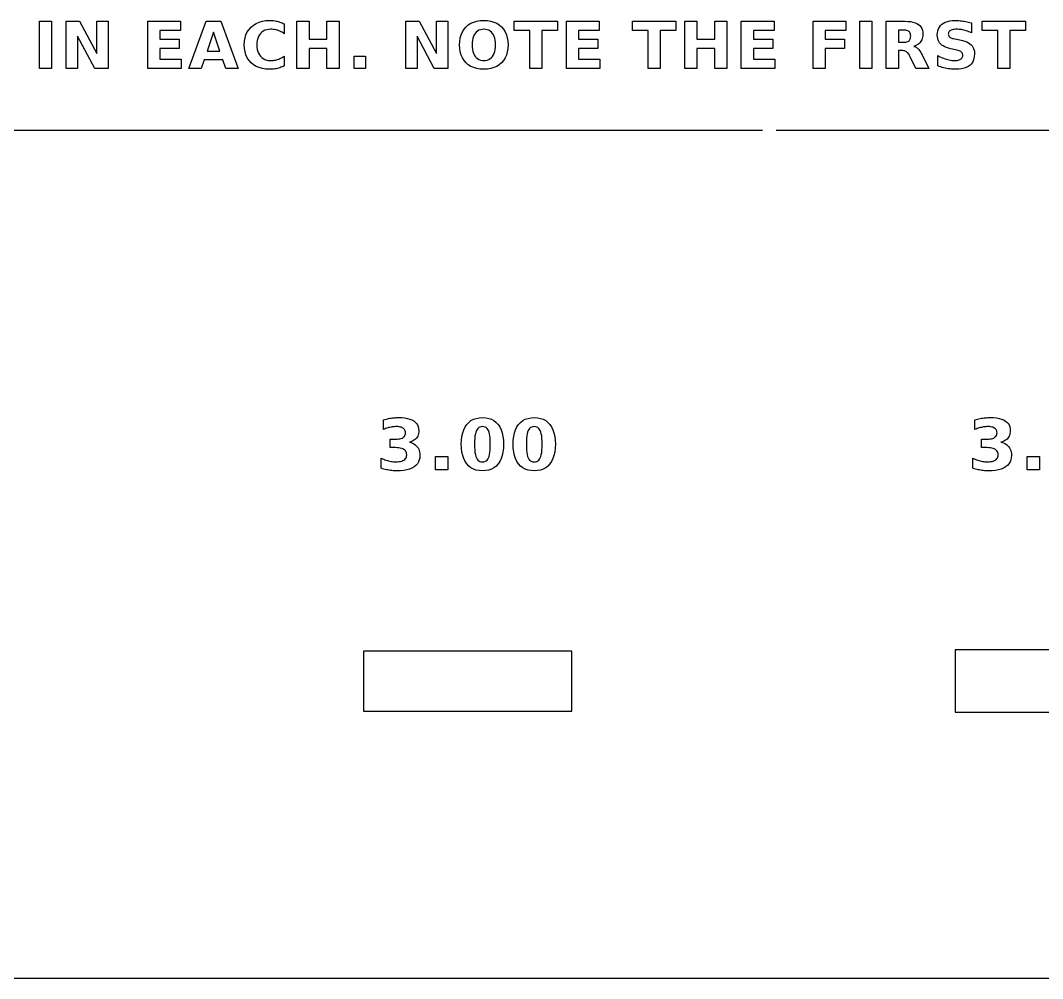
# Model space of a CAD drawing. Header units: millimetres. Extents: x 10 to 256, y 12 to 289.
# Drawn here: x 64.83 to 113.21, y 159.93 to 205.27 of the extents above; entities that cross this region are included whole.
import ezdxf

# ---------------------------------------------------------------- set-up
doc = ezdxf.new("R2010")
doc.units = ezdxf.units.MM
doc.layers.add('CUT', color=1, linetype='CONTINUOUS')
doc.layers.add('ENGRAVE', color=5, linetype='CONTINUOUS')

msp = doc.modelspace()

# ---------------------------------------------------------------- linework, layer by layer
at = {"layer": 'CUT', "color": 1}
for points in [[(11.925, 161.75), (11.925, 200.075), (99.95, 200.075)], [(100.6, 200.075), (162.075, 200.075), (162.075, 159.925), (137.85, 159.925)], [(137.2, 159.925), (11.925, 159.925), (11.925, 161.1)]]:
    msp.add_lwpolyline(points, dxfattribs=at)
for points in [[(81.075, 172.575), (90.925, 172.575), (90.925, 175.425), (81.075, 175.425), (81.075, 172.575)], [(109.075, 175.475), (109.075, 172.525), (118.925, 172.525), (118.925, 175.475), (109.075, 175.475)]]:
    msp.add_lwpolyline(points, close=True, dxfattribs=at)
at = {"layer": 'ENGRAVE', "color": 5}
for points in [[(66.3077, 203), (65.7333, 203), (65.7333, 205.2275), (66.3077, 205.2275), (66.3077, 203)], [(68.9887, 203), (68.3471, 203), (67.537, 204.5278), (67.537, 203), (66.9924, 203), (66.9924, 205.2275), (67.634, 205.2275), (68.4441, 203.6997), (68.4441, 205.2275), (68.9887, 205.2275), (68.9887, 203)], [(72.3498, 203.9444), (71.4323, 203.9444), (71.4323, 203.4342), (72.4409, 203.4342), (72.4409, 203), (70.8579, 203), (70.8579, 205.2275), (72.408, 205.2275), (72.408, 204.7933), (71.4323, 204.7933), (71.4323, 204.3786), (72.3498, 204.3786), (72.3498, 203.9444)], [(74.5593, 203), (74.4191, 203.4058), (73.5209, 203.4058), (73.3792, 203), (72.8018, 203), (73.6269, 205.2275), (74.3117, 205.2275), (75.1367, 203), (74.5593, 203)], [(76.9911, 202.9985), (76.9335, 202.9857), (76.8751, 202.9753), (76.8158, 202.9672), (76.7557, 202.9614), (76.6948, 202.9579), (76.6331, 202.9567), (76.454, 202.9654), (76.2877, 202.9913), (76.1344, 203.0345), (75.9938, 203.095), (75.8661, 203.1728), (75.7513, 203.2678), (75.6519, 203.3777), (75.5706, 203.4998), (75.5074, 203.6343), (75.4622, 203.781), (75.4351, 203.9401), (75.4261, 204.1115), (75.4351, 204.2834), (75.4622, 204.4428), (75.5074, 204.5899), (75.5706, 204.7246), (75.6519, 204.8468), (75.7513, 204.9567), (75.8661, 205.0518), (75.9938, 205.1295), (76.1344, 205.19), (76.2877, 205.2332), (76.454, 205.2592), (76.6331, 205.2678), (76.6948, 205.2666), (76.7557, 205.2632), (76.8158, 205.2574), (76.8751, 205.2492), (76.9335, 205.2388), (76.9911, 205.226), (77.0479, 205.211), (77.104, 205.1937), (77.1593, 205.1742), (77.2139, 205.1524), (77.2678, 205.1284), (77.3209, 205.1022), (77.3209, 204.6412), (77.2678, 204.6759), (77.2149, 204.7073), (77.1623, 204.7355), (77.11, 204.7605), (77.0579, 204.7823), (77.006, 204.8008), (76.9539, 204.8163), (76.9008, 204.829), (76.8468, 204.8389), (76.7919, 204.8459), (76.736, 204.8501), (76.6793, 204.8515), (76.5805, 204.8461), (76.489, 204.8297), (76.4048, 204.8023), (76.3279, 204.764), (76.2582, 204.7148), (76.1959, 204.6546), (76.1421, 204.5848), (76.0981, 204.5067), (76.0639, 204.4204), (76.0394, 204.3257), (76.0247, 204.2228), (76.0199, 204.1115), (76.0247, 204.0007), (76.0394, 203.8982), (76.0639, 203.8038), (76.0981, 203.7176), (76.1421, 203.6397), (76.1959, 203.5699), (76.2582, 203.5098), (76.3279, 203.4605), (76.4048, 203.4222), (76.489, 203.3949), (76.5805, 203.3785), (76.6793, 203.373), (76.736, 203.3744), (76.7919, 203.3786), (76.8468, 203.3857), (76.9008, 203.3955), (76.9539, 203.4082), (77.006, 203.4237), (77.0579, 203.4422), (77.11, 203.464), (77.1623, 203.489), (77.2149, 203.5172), (77.2678, 203.5487), (77.3209, 203.5834), (77.3209, 203.1223), (77.2678, 203.0961), (77.2139, 203.0721), (77.1593, 203.0504), (77.104, 203.0308), (77.0479, 203.0136), (76.9911, 202.9985)], [(79.9153, 203), (79.3409, 203), (79.3409, 203.9444), (78.4934, 203.9444), (78.4934, 203), (77.919, 203), (77.919, 205.2275), (78.4934, 205.2275), (78.4934, 204.3786), (79.3409, 204.3786), (79.3409, 205.2275), (79.9153, 205.2275), (79.9153, 203)], [(84.4222, 203), (83.612, 204.5278), (83.612, 203), (83.0674, 203), (83.0674, 205.2275), (83.709, 205.2275), (84.5191, 203.6997), (84.5191, 205.2275), (85.0637, 205.2275), (85.0637, 203), (84.4222, 203)], [(87.6059, 204.9604), (87.6989, 204.8515), (87.775, 204.7295), (87.8342, 204.5945), (87.8764, 204.4465), (87.9018, 204.2855), (87.9103, 204.1115), (87.9018, 203.938), (87.8764, 203.7773), (87.8342, 203.6296), (87.775, 203.4948), (87.6989, 203.373), (87.6059, 203.2641), (87.498, 203.1702), (87.3771, 203.0933), (87.2434, 203.0336), (87.0966, 202.9909), (86.937, 202.9653), (86.7644, 202.9567), (86.5923, 202.9653), (86.433, 202.9909), (86.2864, 203.0336), (86.1527, 203.0933), (86.0318, 203.1702), (85.9237, 203.2641), (85.8305, 203.373), (85.7542, 203.4948), (85.6949, 203.6296), (85.6525, 203.7773), (85.6271, 203.938), (85.6186, 204.1115), (85.6271, 204.2855), (85.6525, 204.4465), (85.6949, 204.5945), (85.7542, 204.7295), (85.8305, 204.8515), (85.9237, 204.9604), (86.0318, 205.0544), (86.1527, 205.1312), (86.2864, 205.191), (86.433, 205.2336), (86.5923, 205.2593), (86.7644, 205.2678), (86.937, 205.2593), (87.0966, 205.2336), (87.2434, 205.191), (87.3771, 205.1312), (87.498, 205.0544), (87.6059, 204.9604)], [(88.9411, 204.7933), (88.2011, 204.7933), (88.2011, 205.2275), (90.254, 205.2275), (90.254, 204.7933), (89.5155, 204.7933), (89.5155, 203), (88.9411, 203), (88.9411, 204.7933)], [(92.1651, 203.9444), (91.2476, 203.9444), (91.2476, 203.4342), (92.2561, 203.4342), (92.2561, 203), (90.6732, 203), (90.6732, 205.2275), (92.2233, 205.2275), (92.2233, 204.7933), (91.2476, 204.7933), (91.2476, 204.3786), (92.1651, 204.3786), (92.1651, 203.9444)], [(94.5431, 203), (94.5431, 204.7933), (93.8031, 204.7933), (93.8031, 205.2275), (95.856, 205.2275), (95.856, 204.7933), (95.1175, 204.7933), (95.1175, 203), (94.5431, 203)], [(98.2714, 203), (97.697, 203), (97.697, 203.9444), (96.8496, 203.9444), (96.8496, 203), (96.2751, 203), (96.2751, 205.2275), (96.8496, 205.2275), (96.8496, 204.3786), (97.697, 204.3786), (97.697, 205.2275), (98.2714, 205.2275), (98.2714, 203)], [(100.4466, 203.9444), (99.529, 203.9444), (99.529, 203.4342), (100.5376, 203.4342), (100.5376, 203), (98.9546, 203), (98.9546, 205.2275), (100.5048, 205.2275), (100.5048, 204.7933), (99.529, 204.7933), (99.529, 204.3786), (100.4466, 204.3786), (100.4466, 203.9444)], [(103.8421, 203.9444), (102.9245, 203.9444), (102.9245, 203), (102.3501, 203), (102.3501, 205.2275), (103.9002, 205.2275), (103.9002, 204.7933), (102.9245, 204.7933), (102.9245, 204.3786), (103.8421, 204.3786), (103.8421, 203.9444)], [(105.134, 203), (104.5596, 203), (104.5596, 205.2275), (105.134, 205.2275), (105.134, 203)], [(107.0773, 205.1906), (107.1784, 205.1619), (107.2663, 205.1249), (107.3412, 205.0798), (107.4039, 205.0258), (107.4552, 204.9623), (107.4951, 204.8892), (107.5236, 204.8066), (107.5407, 204.7145), (107.5464, 204.6128), (107.5434, 204.5414), (107.5345, 204.4744), (107.5197, 204.4118), (107.499, 204.3535), (107.4723, 204.2997), (107.4397, 204.2503), (107.4011, 204.2051), (107.3566, 204.1641), (107.306, 204.1272), (107.2494, 204.0944), (107.1868, 204.0658), (107.1182, 204.0414), (107.1568, 204.0306), (107.194, 204.0159), (107.2299, 203.9976), (107.2644, 203.9754), (107.2975, 203.9495), (107.3293, 203.9198), (107.3604, 203.8855), (107.3917, 203.8458), (107.4231, 203.8006), (107.4546, 203.75), (107.4863, 203.694), (107.518, 203.6326), (107.8299, 203), (107.2182, 203), (106.9466, 203.5535), (106.9192, 203.6063), (106.8917, 203.6532), (106.864, 203.6941), (106.8362, 203.7292), (106.8083, 203.7585), (106.7803, 203.7818), (106.7506, 203.8005), (106.7178, 203.8158), (106.682, 203.8277), (106.643, 203.8362), (106.6009, 203.8413), (106.5557, 203.843), (106.3931, 203.843), (106.3931, 203), (105.8187, 203), (105.8187, 205.2275), (106.696, 205.2275), (106.8361, 205.2234), (106.9633, 205.2111), (107.0773, 205.1906)], [(109.5443, 204.7947), (109.4858, 204.8098), (109.4282, 204.8225), (109.3716, 204.833), (109.3161, 204.8411), (109.2617, 204.8469), (109.2084, 204.8504), (109.1561, 204.8515), (109.0905, 204.85), (109.0308, 204.8452), (108.9771, 204.8374), (108.9293, 204.8263), (108.8875, 204.8122), (108.8517, 204.7948), (108.8217, 204.7742), (108.797, 204.7501), (108.7779, 204.7225), (108.7642, 204.6914), (108.756, 204.6568), (108.7533, 204.6188), (108.7551, 204.59), (108.7606, 204.5635), (108.7699, 204.5392), (108.7828, 204.517), (108.7994, 204.497), (108.8197, 204.4793), (108.8448, 204.463), (108.8759, 204.4475), (108.9131, 204.4329), (108.9563, 204.4189), (109.0054, 204.4058), (109.0606, 204.3935), (109.3053, 204.3443), (109.4232, 204.3172), (109.5291, 204.2859), (109.6231, 204.2503), (109.7051, 204.2103), (109.7753, 204.1661), (109.8335, 204.1175), (109.8813, 204.0632), (109.9205, 204.0018), (109.951, 203.9332), (109.9727, 203.8576), (109.9858, 203.7747), (109.9901, 203.6848), (109.984, 203.5672), (109.9658, 203.4601), (109.9355, 203.3635), (109.893, 203.2773), (109.8383, 203.2017), (109.7715, 203.1365), (109.6923, 203.0816), (109.6002, 203.0366), (109.4953, 203.0017), (109.3777, 202.9767), (109.2472, 202.9617), (109.1039, 202.9567), (109.0332, 202.9579), (108.9625, 202.9612), (108.8917, 202.9668), (108.8207, 202.9746), (108.7497, 202.9847), (108.6787, 202.997), (108.6076, 203.0115), (108.5364, 203.0282), (108.4653, 203.047), (108.3942, 203.068), (108.3231, 203.0911), (108.252, 203.1164), (108.252, 203.6013), (108.3227, 203.565), (108.3926, 203.5319), (108.4618, 203.5019), (108.5301, 203.4749), (108.5977, 203.4511), (108.6645, 203.4304), (108.7305, 203.4129), (108.7957, 203.3985), (108.8601, 203.3874), (108.9238, 203.3794), (108.9866, 203.3746), (109.0487, 203.373), (109.1089, 203.3747), (109.1642, 203.38), (109.2147, 203.3887), (109.2602, 203.4008), (109.3009, 203.4165), (109.3366, 203.4357), (109.3672, 203.458), (109.3922, 203.4834), (109.4116, 203.5117), (109.4255, 203.5431), (109.4338, 203.5774), (109.4366, 203.6147), (109.4347, 203.6482), (109.4291, 203.679), (109.4196, 203.7072), (109.4064, 203.7327), (109.3895, 203.7556), (109.3687, 203.7758), (109.3423, 203.7944), (109.3085, 203.8123), (109.2671, 203.8295), (109.2182, 203.8461), (109.1618, 203.862), (109.0979, 203.8773), (108.8756, 203.9265), (108.7692, 203.9527), (108.6728, 203.9837), (108.5864, 204.0194), (108.5099, 204.0598), (108.4435, 204.1049), (108.387, 204.1548), (108.3398, 204.21), (108.3012, 204.2713), (108.2712, 204.3387), (108.2497, 204.4121), (108.2369, 204.4915), (108.2326, 204.577), (108.2385, 204.6836), (108.2564, 204.7817), (108.2863, 204.8713), (108.3281, 204.9523), (108.3818, 205.0248), (108.4474, 205.0888), (108.5243, 205.1435), (108.6115, 205.1882), (108.7093, 205.223), (108.8174, 205.2479), (108.936, 205.2628), (109.0651, 205.2678), (109.1266, 205.267), (109.1886, 205.2647), (109.2512, 205.2609), (109.3144, 205.2555), (109.3782, 205.2486), (109.4426, 205.2402), (109.5076, 205.2302), (109.5734, 205.2187), (109.6399, 205.2057), (109.7071, 205.1911), (109.7751, 205.175), (109.8439, 205.1574), (109.8439, 204.6859), (109.783, 204.7122), (109.7226, 204.7362), (109.6626, 204.7579), (109.6032, 204.7774), (109.5443, 204.7947)], [(111.0911, 204.7933), (110.3511, 204.7933), (110.3511, 205.2275), (112.404, 205.2275), (112.404, 204.7933), (111.6655, 204.7933), (111.6655, 203), (111.0911, 203), (111.0911, 204.7933)], [(74.2744, 203.8191), (73.97, 204.7053), (73.6642, 203.8191), (74.2744, 203.8191)], [(86.3571, 204.6576), (86.3129, 204.5885), (86.2767, 204.5107), (86.2486, 204.4241), (86.2285, 204.3287), (86.2164, 204.2245), (86.2124, 204.1115), (86.2164, 203.999), (86.2285, 203.8952), (86.2486, 203.8001), (86.2767, 203.7137), (86.3129, 203.636), (86.3571, 203.5669), (86.4086, 203.5077), (86.4667, 203.4592), (86.5313, 203.4215), (86.6025, 203.3945), (86.6802, 203.3784), (86.7644, 203.373), (86.8491, 203.3784), (86.9272, 203.3945), (86.9987, 203.4215), (87.0635, 203.4592), (87.1217, 203.5077), (87.1732, 203.5669), (87.2175, 203.636), (87.2536, 203.7137), (87.2818, 203.8001), (87.3019, 203.8952), (87.3139, 203.999), (87.318, 204.1115), (87.3139, 204.2245), (87.3019, 204.3287), (87.2818, 204.4241), (87.2536, 204.5107), (87.2175, 204.5885), (87.1732, 204.6576), (87.1217, 204.7168), (87.0635, 204.7653), (86.9987, 204.803), (86.9272, 204.83), (86.8491, 204.8461), (86.7644, 204.8515), (86.6802, 204.8461), (86.6025, 204.83), (86.5313, 204.803), (86.4667, 204.7653), (86.4086, 204.7168), (86.3571, 204.6576)], [(106.9176, 204.3317), (106.9372, 204.3613), (106.9524, 204.3957), (106.9633, 204.4349), (106.9698, 204.479), (106.972, 204.5278), (106.9698, 204.5761), (106.9633, 204.6196), (106.9524, 204.6583), (106.9372, 204.6922), (106.9176, 204.7213), (106.8936, 204.7456), (106.8647, 204.7657), (106.8301, 204.7821), (106.7898, 204.7948), (106.7438, 204.804), (106.6921, 204.8094), (106.6348, 204.8113), (106.3931, 204.8113), (106.3931, 204.2398), (106.6348, 204.2398), (106.6921, 204.2417), (106.7438, 204.2473), (106.7898, 204.2566), (106.8301, 204.2697), (106.8647, 204.2865), (106.8936, 204.307), (106.9176, 204.3317)], [(81.1669, 203), (80.6298, 203), (80.6298, 203.5774), (81.1669, 203.5774), (81.1669, 203)], [(83.3913, 185.2575), (83.4569, 185.2233), (83.5158, 185.184), (83.5683, 185.1394), (83.6141, 185.0897), (83.6532, 185.035), (83.6851, 184.9755), (83.71, 184.9113), (83.7277, 184.8423), (83.7383, 184.7686), (83.7419, 184.6901), (83.7342, 184.5745), (83.7112, 184.4685), (83.6727, 184.3721), (83.6189, 184.2854), (83.5497, 184.2083), (83.4652, 184.1408), (83.3659, 184.0833), (83.2525, 184.0363), (83.125, 183.9998), (82.9834, 183.9737), (82.8277, 183.958), (82.6579, 183.9528), (82.5955, 183.9536), (82.533, 183.9561), (82.4705, 183.9603), (82.408, 183.9662), (82.3454, 183.9737), (82.2827, 183.9829), (82.2202, 183.9938), (82.1579, 184.0063), (82.0958, 184.0205), (82.0339, 184.0364), (81.9723, 184.054), (81.9108, 184.0732), (81.9108, 184.5566), (81.9694, 184.5285), (82.0278, 184.5028), (82.086, 184.4795), (82.1441, 184.4586), (82.2021, 184.4401), (82.26, 184.424), (82.3176, 184.4103), (82.3749, 184.3991), (82.4319, 184.3904), (82.4885, 184.3842), (82.5449, 184.3805), (82.6009, 184.3792), (82.6807, 184.3816), (82.754, 184.3888), (82.8209, 184.4008), (82.8813, 184.4176), (82.9352, 184.4391), (82.9826, 184.4655), (83.0231, 184.4963), (83.0563, 184.5313), (83.0821, 184.5705), (83.1005, 184.6138), (83.1116, 184.6613), (83.1153, 184.7129), (83.1115, 184.766), (83.1002, 184.8146), (83.0813, 184.8588), (83.0549, 184.8984), (83.0209, 184.9336), (82.9794, 184.9644), (82.9305, 184.9905), (82.8744, 185.0118), (82.8111, 185.0284), (82.7406, 185.0403), (82.663, 185.0474), (82.5782, 185.0498), (82.3275, 185.0498), (82.3275, 185.4535), (82.5912, 185.4535), (82.6665, 185.4555), (82.7351, 185.4617), (82.7971, 185.472), (82.8523, 185.4864), (82.9009, 185.5049), (82.9427, 185.5275), (82.9781, 185.5543), (83.0069, 185.5855), (83.0294, 185.6209), (83.0455, 185.6606), (83.0551, 185.7046), (83.0583, 185.7529), (83.0552, 185.7978), (83.0458, 185.8392), (83.0302, 185.877), (83.0084, 185.9113), (82.9803, 185.9421), (82.946, 185.9694), (82.906, 185.9928), (82.8608, 186.0119), (82.8105, 186.0268), (82.755, 186.0374), (82.6944, 186.0438), (82.6286, 186.0459), (82.5781, 186.0449), (82.5273, 186.0421), (82.4764, 186.0374), (82.4253, 186.0307), (82.3741, 186.0222), (82.3226, 186.0117), (82.2711, 185.9994), (82.2197, 185.9853), (82.1684, 185.9694), (82.1172, 185.9517), (82.066, 185.9321), (82.015, 185.9108), (82.015, 186.3698), (82.0768, 186.3864), (82.1383, 186.4016), (82.1997, 186.4154), (82.261, 186.4277), (82.322, 186.4385), (82.3828, 186.4479), (82.4434, 186.4559), (82.5036, 186.4624), (82.5635, 186.4674), (82.623, 186.4711), (82.6821, 186.4732), (82.7409, 186.474), (82.8922, 186.4696), (83.0302, 186.4567), (83.1549, 186.4351), (83.2665, 186.4049), (83.3647, 186.366), (83.4497, 186.3185), (83.5216, 186.2623), (83.5804, 186.1974), (83.6261, 186.1238), (83.6588, 186.0415), (83.6784, 185.9504), (83.6849, 185.8506), (83.6818, 185.7817), (83.6725, 185.717), (83.6569, 185.6567), (83.635, 185.6007), (83.6069, 185.5489), (83.5726, 185.5015), (83.5322, 185.4584), (83.4858, 185.4198), (83.4335, 185.3857), (83.3751, 185.3561), (83.3109, 185.3309), (83.2406, 185.3102), (83.3192, 185.2865), (83.3913, 185.2575)], [(87.6349, 184.6777), (87.5842, 184.5301), (87.5191, 184.3977), (87.4396, 184.2808), (87.3467, 184.1806), (87.2417, 184.0986), (87.1246, 184.0348), (86.9954, 183.9892), (86.8541, 183.9619), (86.7006, 183.9528), (86.5467, 183.9619), (86.4049, 183.9892), (86.2754, 184.0348), (86.1581, 184.0986), (86.053, 184.1806), (85.9601, 184.2808), (85.8805, 184.3977), (85.8154, 184.5301), (85.7647, 184.6777), (85.7286, 184.8407), (85.7069, 185.0189), (85.6996, 185.2126), (85.7069, 185.4067), (85.7286, 185.5854), (85.7647, 185.7487), (85.8154, 185.8965), (85.8805, 186.029), (85.9601, 186.146), (86.053, 186.2462), (86.1581, 186.3282), (86.2754, 186.392), (86.4049, 186.4375), (86.5467, 186.4648), (86.7006, 186.474), (86.8541, 186.4648), (86.9954, 186.4375), (87.1246, 186.392), (87.2417, 186.3282), (87.3467, 186.2462), (87.4396, 186.146), (87.5191, 186.029), (87.5842, 185.8965), (87.6349, 185.7487), (87.671, 185.5854), (87.6927, 185.4067), (87.7, 185.2126), (87.6927, 185.0189), (87.671, 184.8407), (87.6349, 184.6777)], [(90.0875, 184.6777), (90.0369, 184.5301), (89.9718, 184.3977), (89.8922, 184.2808), (89.7994, 184.1806), (89.6944, 184.0986), (89.5773, 184.0348), (89.4481, 183.9892), (89.3067, 183.9619), (89.1533, 183.9528), (88.9993, 183.9619), (88.8576, 183.9892), (88.7281, 184.0348), (88.6108, 184.0986), (88.5056, 184.1806), (88.4127, 184.2808), (88.3332, 184.3977), (88.2681, 184.5301), (88.2174, 184.6777), (88.1812, 184.8407), (88.1595, 185.0189), (88.1523, 185.2126), (88.1595, 185.4067), (88.1812, 185.5854), (88.2174, 185.7487), (88.2681, 185.8965), (88.3332, 186.029), (88.4127, 186.146), (88.5056, 186.2462), (88.6108, 186.3282), (88.7281, 186.392), (88.8576, 186.4375), (88.9993, 186.4648), (89.1533, 186.474), (89.3067, 186.4648), (89.4481, 186.4375), (89.5773, 186.392), (89.6944, 186.3282), (89.7994, 186.2462), (89.8922, 186.146), (89.9718, 186.029), (90.0369, 185.8965), (90.0875, 185.7487), (90.1237, 185.5854), (90.1454, 185.4067), (90.1526, 185.2126), (90.1454, 185.0189), (90.1237, 184.8407), (90.0875, 184.6777)], [(111.3913, 185.2575), (111.4569, 185.2233), (111.5158, 185.184), (111.5683, 185.1394), (111.6141, 185.0897), (111.6532, 185.035), (111.6851, 184.9755), (111.71, 184.9113), (111.7277, 184.8423), (111.7383, 184.7686), (111.7419, 184.6901), (111.7342, 184.5745), (111.7112, 184.4685), (111.6727, 184.3721), (111.6189, 184.2854), (111.5497, 184.2083), (111.4652, 184.1408), (111.3659, 184.0833), (111.2525, 184.0363), (111.125, 183.9998), (110.9834, 183.9737), (110.8277, 183.958), (110.6579, 183.9528), (110.5955, 183.9536), (110.533, 183.9561), (110.4705, 183.9603), (110.408, 183.9662), (110.3454, 183.9737), (110.2827, 183.9829), (110.2202, 183.9938), (110.1579, 184.0063), (110.0958, 184.0205), (110.0339, 184.0364), (109.9723, 184.054), (109.9108, 184.0732), (109.9108, 184.5566), (109.9694, 184.5285), (110.0278, 184.5028), (110.086, 184.4795), (110.1441, 184.4586), (110.2021, 184.4401), (110.26, 184.424), (110.3176, 184.4103), (110.3749, 184.3991), (110.4319, 184.3904), (110.4885, 184.3842), (110.5449, 184.3805), (110.6009, 184.3792), (110.6807, 184.3816), (110.754, 184.3888), (110.8209, 184.4008), (110.8813, 184.4176), (110.9352, 184.4391), (110.9826, 184.4655), (111.0231, 184.4963), (111.0563, 184.5313), (111.0821, 184.5705), (111.1005, 184.6138), (111.1116, 184.6613), (111.1153, 184.7129), (111.1115, 184.766), (111.1002, 184.8146), (111.0813, 184.8588), (111.0549, 184.8984), (111.0209, 184.9336), (110.9794, 184.9644), (110.9305, 184.9905), (110.8744, 185.0118), (110.8111, 185.0284), (110.7406, 185.0403), (110.663, 185.0474), (110.5782, 185.0498), (110.3275, 185.0498), (110.3275, 185.4535), (110.5912, 185.4535), (110.6665, 185.4555), (110.7351, 185.4617), (110.7971, 185.472), (110.8523, 185.4864), (110.9009, 185.5049), (110.9427, 185.5275), (110.9781, 185.5543), (111.0069, 185.5855), (111.0294, 185.6209), (111.0455, 185.6606), (111.0551, 185.7046), (111.0583, 185.7529), (111.0552, 185.7978), (111.0458, 185.8392), (111.0302, 185.877), (111.0084, 185.9113), (110.9803, 185.9421), (110.946, 185.9694), (110.906, 185.9928), (110.8608, 186.0119), (110.8105, 186.0268), (110.755, 186.0374), (110.6944, 186.0438), (110.6286, 186.0459), (110.5781, 186.0449), (110.5273, 186.0421), (110.4764, 186.0374), (110.4253, 186.0307), (110.3741, 186.0222), (110.3226, 186.0117), (110.2711, 185.9994), (110.2197, 185.9853), (110.1684, 185.9694), (110.1172, 185.9517), (110.066, 185.9321), (110.015, 185.9108), (110.015, 186.3698), (110.0768, 186.3864), (110.1383, 186.4016), (110.1997, 186.4154), (110.261, 186.4277), (110.322, 186.4385), (110.3828, 186.4479), (110.4434, 186.4559), (110.5036, 186.4624), (110.5635, 186.4674), (110.623, 186.4711), (110.6821, 186.4732), (110.7409, 186.474), (110.8922, 186.4696), (111.0302, 186.4567), (111.1549, 186.4351), (111.2665, 186.4049), (111.3647, 186.366), (111.4497, 186.3185), (111.5216, 186.2623), (111.5804, 186.1974), (111.6261, 186.1238), (111.6588, 186.0415), (111.6784, 185.9504), (111.6849, 185.8506), (111.6818, 185.7817), (111.6725, 185.717), (111.6569, 185.6567), (111.635, 185.6007), (111.6069, 185.5489), (111.5726, 185.5015), (111.5322, 185.4584), (111.4858, 185.4198), (111.4335, 185.3857), (111.3751, 185.3561), (111.3109, 185.3309), (111.2406, 185.3102), (111.3192, 185.2865), (111.3913, 185.2575)], [(87.052, 185.6058), (87.0354, 185.7054), (87.014, 185.7899), (86.9879, 185.8595), (86.9562, 185.9165), (86.918, 185.9631), (86.8733, 185.9993), (86.8222, 186.0252), (86.7647, 186.0407), (86.7006, 186.0459), (86.6366, 186.0407), (86.5789, 186.0252), (86.5277, 185.9993), (86.4829, 185.9631), (86.4445, 185.9165), (86.4125, 185.8595), (86.3862, 185.7899), (86.3646, 185.7054), (86.3478, 185.6058), (86.3359, 185.4913), (86.3287, 185.3619), (86.3263, 185.2174), (86.3287, 185.0715), (86.3359, 184.9406), (86.3478, 184.8248), (86.3646, 184.7241), (86.3862, 184.6385), (86.4125, 184.568), (86.4445, 184.5103), (86.4829, 184.4631), (86.5277, 184.4264), (86.5789, 184.4002), (86.6366, 184.3845), (86.7006, 184.3792), (86.7642, 184.3845), (86.8214, 184.4002), (86.8723, 184.4264), (86.9169, 184.4631), (86.9552, 184.5103), (86.9871, 184.568), (87.0134, 184.6385), (87.035, 184.7241), (87.0518, 184.8248), (87.0638, 184.9406), (87.0709, 185.0715), (87.0733, 185.2174), (87.071, 185.3619), (87.0638, 185.4913), (87.052, 185.6058)], [(89.5046, 185.6058), (89.488, 185.7054), (89.4667, 185.7899), (89.4406, 185.8595), (89.4088, 185.9165), (89.3707, 185.9631), (89.326, 185.9993), (89.2749, 186.0252), (89.2173, 186.0407), (89.1533, 186.0459), (89.0892, 186.0407), (89.0316, 186.0252), (88.9804, 185.9993), (88.9356, 185.9631), (88.8972, 185.9165), (88.8652, 185.8595), (88.8388, 185.7899), (88.8173, 185.7054), (88.8005, 185.6058), (88.7885, 185.4913), (88.7813, 185.3619), (88.7789, 185.2174), (88.7813, 185.0715), (88.7885, 184.9406), (88.8005, 184.8248), (88.8173, 184.7241), (88.8388, 184.6385), (88.8652, 184.568), (88.8972, 184.5103), (88.9356, 184.4631), (88.9804, 184.4264), (89.0316, 184.4002), (89.0892, 184.3845), (89.1533, 184.3792), (89.2169, 184.3845), (89.2741, 184.4002), (89.325, 184.4264), (89.3696, 184.4631), (89.4078, 184.5103), (89.4397, 184.568), (89.4661, 184.6385), (89.4877, 184.7241), (89.5044, 184.8248), (89.5164, 184.9406), (89.5236, 185.0715), (89.526, 185.2174), (89.5236, 185.3619), (89.5165, 185.4913), (89.5046, 185.6058)], [(85.0666, 184), (84.4807, 184), (84.4807, 184.6299), (85.0666, 184.6299), (85.0666, 184)], [(113.0666, 184), (112.4807, 184), (112.4807, 184.6299), (113.0666, 184.6299), (113.0666, 184)]]:
    msp.add_lwpolyline(points, close=True, dxfattribs=at)

doc.saveas('drawing.dxf')
